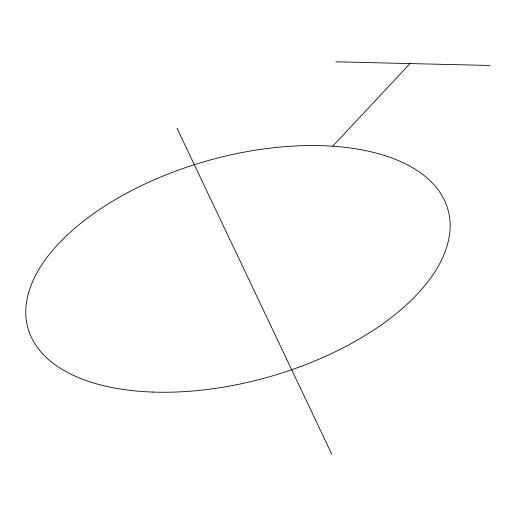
<?xml version="1.0" encoding="UTF-8"?>
<svg xmlns="http://www.w3.org/2000/svg" width="516" height="516" viewBox="0 0 516 516"><rect width="100%" height="100%" fill="white"/><g stroke="black" fill="none" stroke-linecap="round" stroke-linejoin="round"><path stroke-width="0.77" d="M332.768 146.131L410.052 63.578M335.89 61.81L490.2 65.487M176.962 128.123L331.788 454.19M152.607 392.063A218.216 112.353 -15.8 0 0 448.849 213.185A218.216 112.353 -15.8 0 0 112.417 201.311A218.216 112.353 -15.8 0 0 152.607 392.063"/></g></svg>
